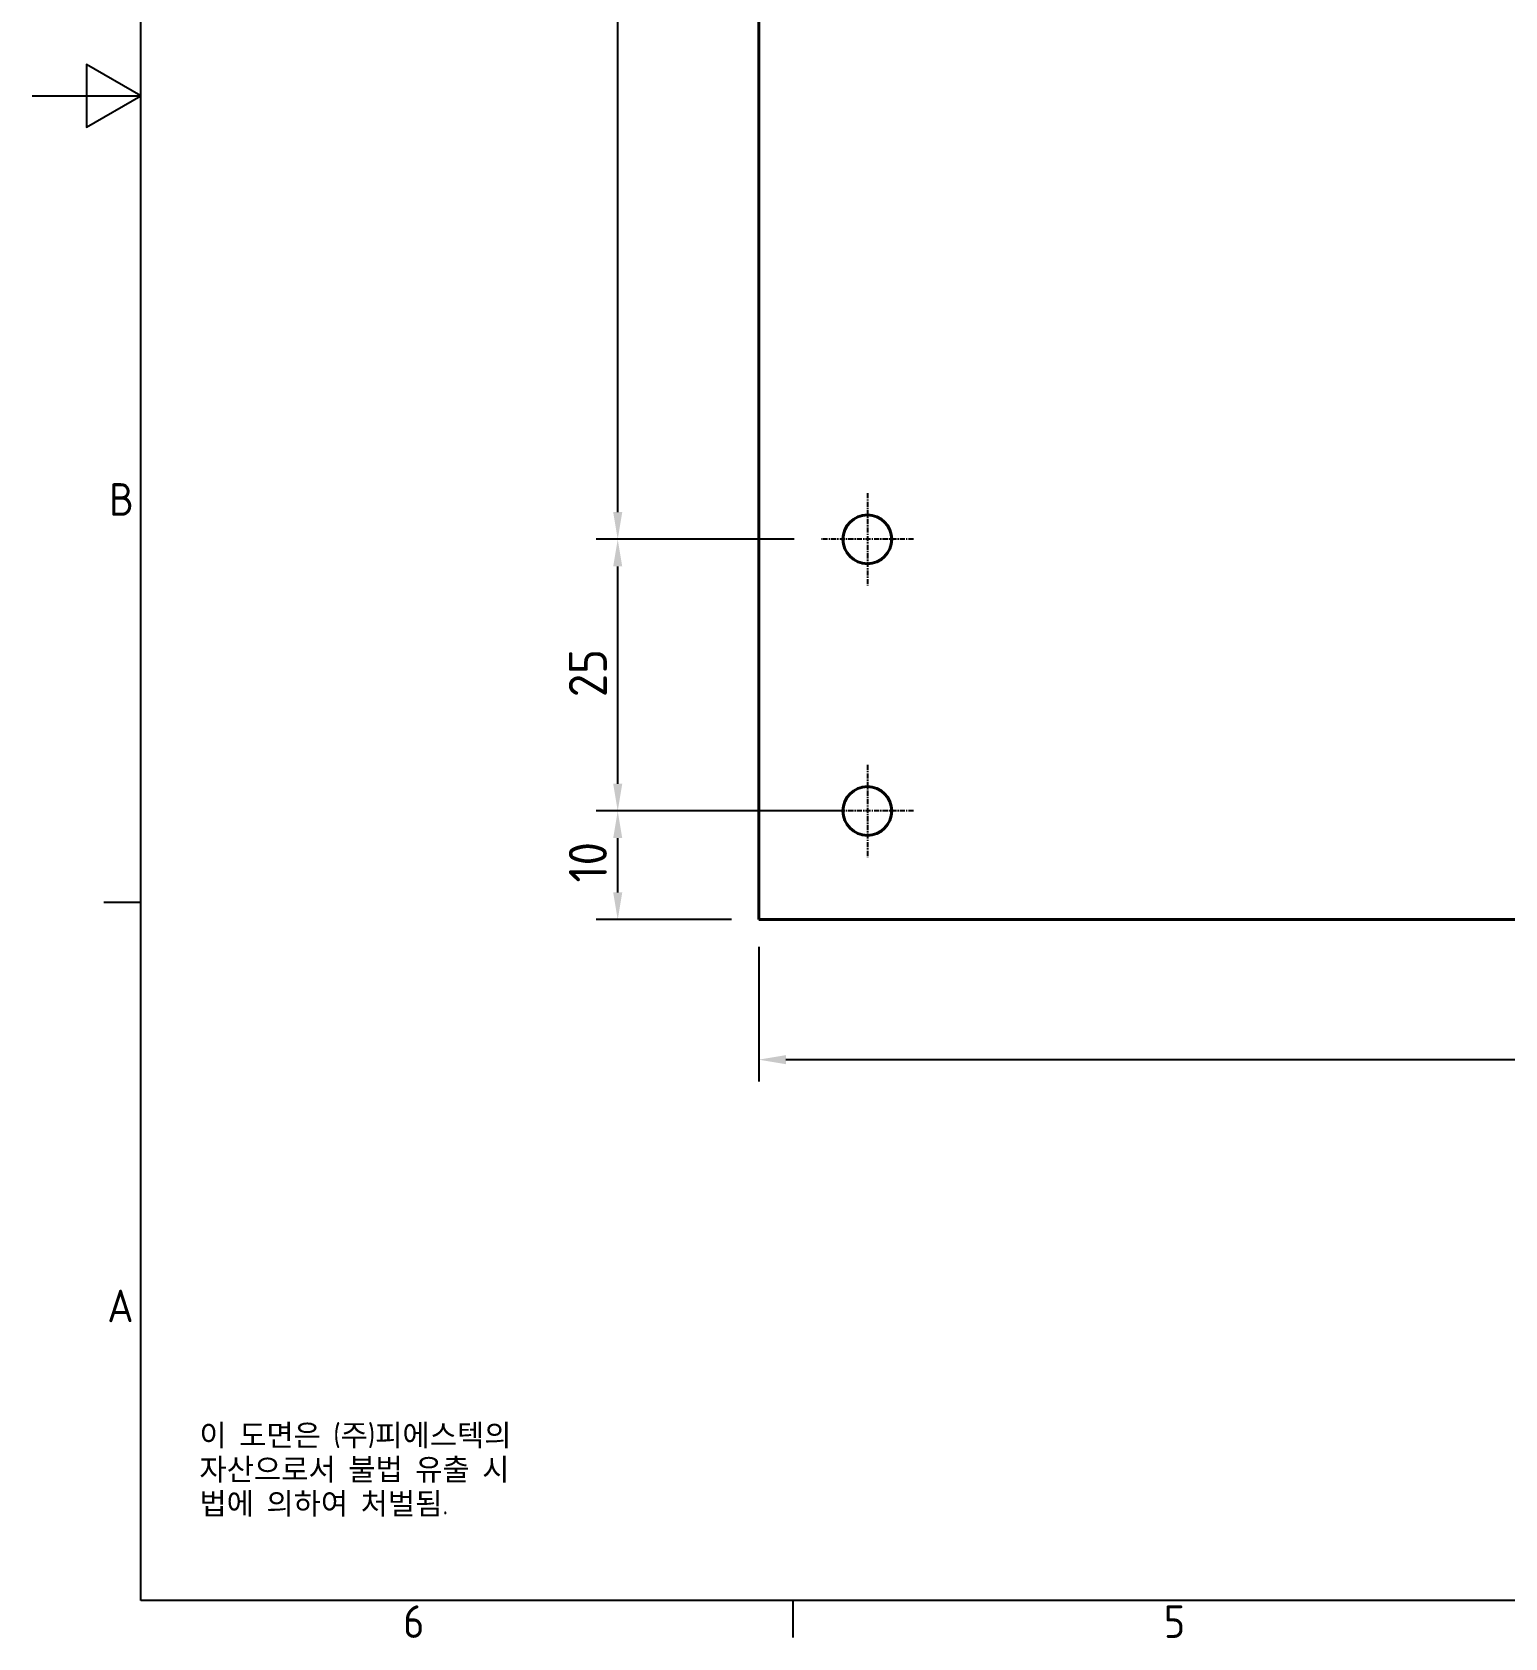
# Model space of a CAD drawing. Header units: millimetres. Extents: x 0 to 420, y 0 to 297.
# Drawn here: x 0 to 135.5, y 6.6 to 154.4 of the extents above; entities that cross this region are included whole.
import ezdxf

# ---------------------------------------------------------------- set-up
doc = ezdxf.new("R2010")
doc.units = ezdxf.units.MM
doc.linetypes.add('CHAIN', pattern=[0.7087, 0.4724, -0.0591, 0.1181, -0.0591])
doc.layers.get('0').update_dxf_attribs({"color": 3, "lineweight": 25, "true_color": 0x00ff00})
for name, color, linetype, lineweight, true_color in [('가시적인 것(ISO)', 3, 'Continuous', 40, 0x00ff00), ('기호(ISO)', 5, 'Continuous', 25, 0x0000ff), ('중심 표식(ISO)', 1, 'Continuous', 25, 0xff0000), ('치수(ISO)', 2, 'Continuous', 25, 0xffff00)]:
    doc.layers.add(name, color=color, linetype=linetype, lineweight=lineweight, true_color=true_color)
doc.layers.add('경계(ISO)', color=7, linetype='Continuous', lineweight=25)
doc.styles.add('문자 텍스트_PSTEK_POSCO', font='isocp.shx')
doc.styles.add('치수 텍스트_PSTEK_POSCO', font='isocp.shx')
doc.dimstyles.new('치수_PSTEK_POSCO', dxfattribs={"dimtxt": 3.5, "dimasz": 2.5, "dimexe": 2, "dimexo": 2.5, "dimgap": 1, "dimtad": 1, "dimrnd": 1e-08, "dimdsep": 46, "dimtxsty": '치수 텍스트_PSTEK_POSCO', "dimcen": 0.09, "dimdle": 10, "dimclrd": 7, "dimclre": 7, "dimclrt": 2, "dimadec": 1, "dimazin": 2, "dimtfac": 1, "dimtmove": 0, "dimatfit": 3, "dimfxl": 1, "dimtolj": 1, "dimlwd": -1, "dimlwe": -1, "dimarcsym": 0})

# ---------------------------------------------------------------- blocks, each defined once
blk = doc.blocks.new('경계 Default Border')
at = {"layer": '경계(ISO)'}
for p, q in [((10, 74.25000190734863), (6.599999666213989, 74.25000190734863)), ((70, 10), (70, 6.599999666213989))]:
    blk.add_line(p, q, dxfattribs=at)
at = {"layer": '경계(ISO)', "flags": 128}
for points in [[(10, 10), (10, 287.0000076293945), (410, 287.0000076293945), (410, 10), (10, 10)], [(0, 148.5000038146973), (10, 148.5000038146973), (5, 151.3867473602295), (5, 145.6132507324219), (10, 148.5000038146973)]]:
    blk.add_lwpolyline(points, dxfattribs=at)
at = {"layer": '경계(ISO)', "color": 2, "true_color": 0xffff00, "char_height": 3.00000011920929, "attachment_point": 7, "style": '문자 텍스트_PSTEK_POSCO'}
for s, insert in [('B', (7.078270083685684, 109.8463944559917)), ('A', (6.914400698149937, 35.61784856929444)), ('6', (34.14453946055966, 6.57139439638704)), ('5', (104.1445394605597, 6.57139439638704))]:
    blk.add_mtext(s, dxfattribs=dict(at, insert=insert))
blk = doc.blocks.new('*D24')
at = {"layer": 'Defpoints', "color": 0, "transparency": 16777216}
for p in [(53.89192365226226, 217.6769779423462), (72.61228570736469, 217.6769779423461), (72.61228570736475, 107.6769779423462)]:
    blk.add_point(p, dxfattribs=at)
at = {"layer": '치수(ISO)', "color": 7, "transparency": 16777216}
for p, q in [((70.11228570736469, 217.6769779423461), (51.89192365226226, 217.6769779423462)), ((53.89192365226224, 110.1769779423462), (53.89192365226226, 215.1769779423462)), ((70.11228570736475, 107.6769779423462), (51.89192365226224, 107.6769779423462))]:
    blk.add_line(p, q, dxfattribs=at)
for points in [[(53.4752569855956, 215.1769779423462), (54.30859031892893, 215.1769779423462), (53.89192365226226, 217.6769779423462)], [(53.47525698559557, 110.1769779423462), (54.3085903189289, 110.1769779423462), (53.89192365226224, 107.6769779423462)]]:
    blk.add_solid(points, dxfattribs=at)
at = {"layer": '치수(ISO)', "color": 2, "transparency": 16777216, "insert": (51.14192365226222, 160.2355999895902), "char_height": 3.5, "attachment_point": 4, "rotation": 90, "style": '치수 텍스트_PSTEK_POSCO'}
blk.add_mtext('\\A1;110', dxfattribs=at)
blk = doc.blocks.new('*D25')
at = {"layer": 'Defpoints', "color": 0, "transparency": 16777216}
for p in [(53.89192365226224, 107.6769779423462), (72.61228570736475, 107.6769779423462), (76.86228570736469, 82.67697794234616)]:
    blk.add_point(p, dxfattribs=at)
at = {"layer": '치수(ISO)', "color": 7, "transparency": 16777216}
for p, q in [((70.11228570736475, 107.6769779423462), (51.89192365226224, 107.6769779423462)), ((53.89192365226224, 85.17697794234616), (53.89192365226224, 105.1769779423462)), ((74.36228570736469, 82.67697794234616), (51.89192365226224, 82.67697794234616))]:
    blk.add_line(p, q, dxfattribs=at)
for points in [[(53.47525698559557, 105.1769779423462), (54.3085903189289, 105.1769779423462), (53.89192365226224, 107.6769779423462)], [(53.47525698559557, 85.17697794234616), (54.3085903189289, 85.17697794234616), (53.89192365226224, 82.67697794234616)]]:
    blk.add_solid(points, dxfattribs=at)
at = {"layer": '치수(ISO)', "color": 2, "transparency": 16777216, "insert": (51.14157916407324, 93.14505159255293), "char_height": 3.5, "attachment_point": 4, "rotation": 90, "style": '치수 텍스트_PSTEK_POSCO'}
blk.add_mtext('\\A1;25', dxfattribs=at)
blk = doc.blocks.new('*D26')
at = {"layer": 'Defpoints', "color": 0, "transparency": 16777216}
for p in [(53.89192365226224, 82.67697794234616), (76.86228570736469, 82.67697794234616), (66.86228570736473, 72.67697794234618)]:
    blk.add_point(p, dxfattribs=at)
at = {"layer": '치수(ISO)', "color": 7, "transparency": 16777216}
for p, q in [((74.36228570736469, 82.67697794234616), (51.89192365226224, 82.67697794234616)), ((53.89192365226223, 75.17697794234618), (53.89192365226224, 80.17697794234616)), ((64.36228570736473, 72.67697794234618), (51.89192365226223, 72.67697794234618))]:
    blk.add_line(p, q, dxfattribs=at)
for points in [[(53.47525698559557, 80.17697794234616), (54.3085903189289, 80.17697794234616), (53.89192365226224, 82.67697794234616)], [(53.47525698559556, 75.17697794234618), (54.30859031892889, 75.17697794234618), (53.89192365226223, 72.67697794234618)]]:
    blk.add_solid(points, dxfattribs=at)
at = {"layer": '치수(ISO)', "color": 2, "transparency": 16777216, "insert": (51.14192365226222, 76.09059998959026), "char_height": 3.5, "attachment_point": 4, "rotation": 90, "style": '치수 텍스트_PSTEK_POSCO'}
blk.add_mtext('\\A1;10', dxfattribs=at)
blk = doc.blocks.new('*D30')
at = {"layer": 'Defpoints', "color": 0, "transparency": 16777216}
for p in [(66.86228570736473, 72.67697794234618), (266.8622857073648, 72.67697794234614), (266.8622857073648, 59.7875193044768)]:
    blk.add_point(p, dxfattribs=at)
at = {"layer": '치수(ISO)', "color": 7, "transparency": 16777216}
for p, q in [((66.86228570736473, 70.17697794234618), (66.86228570736473, 57.7875193044768)), ((266.8622857073648, 70.17697794234614), (266.8622857073648, 57.7875193044768)), ((69.36228570736473, 59.7875193044768), (264.3622857073648, 59.7875193044768))]:
    blk.add_line(p, q, dxfattribs=at)
for points in [[(69.36228570736473, 60.20418597114347), (69.36228570736473, 59.37085263781014), (66.86228570736473, 59.7875193044768)], [(264.3622857073648, 60.20418597114347), (264.3622857073648, 59.37085263781014), (266.8622857073648, 59.7875193044768)]]:
    blk.add_solid(points, dxfattribs=at)
at = {"layer": '치수(ISO)', "color": 2, "transparency": 16777216, "insert": (163.6664687782309, 62.53786379266578), "char_height": 3.5, "attachment_point": 4, "style": '치수 텍스트_PSTEK_POSCO'}
blk.add_mtext('\\A1;200', dxfattribs=at)

msp = doc.modelspace()

# ---------------------------------------------------------------- linework, layer by layer
at = {"layer": '가시적인 것(ISO)'}
for p, q in [((66.86228570736468, 252.6769779423461), (66.86228570736472, 72.67697794234614)), ((66.86228570736472, 72.67697794234616), (266.8622857073647, 72.67697794234613))]:
    msp.add_line(p, q, dxfattribs=at)
for centre in [(76.86228570736473, 107.6769779423461), (76.86228570736468, 82.67697794234614)]:
    msp.add_circle(centre, 2.25, dxfattribs=at)
at = {"layer": '중심 표식(ISO)', "linetype": 'CHAIN'}
for p, q in [((76.86228570736475, 111.9269779423462), (76.86228570736475, 103.4269779423462)), ((81.11228570736475, 107.6769779423462), (72.61228570736475, 107.6769779423462)), ((76.86228570736469, 86.92697794234617), (76.86228570736469, 78.42697794234616)), ((81.1122857073647, 82.67697794234616), (72.61228570736469, 82.67697794234616))]:
    msp.add_line(p, q, dxfattribs=at)

# ---------------------------------------------------------------- block references
msp.add_blockref('경계 Default Border', (0, 0))

# ---------------------------------------------------------------- texts
at = {"layer": '기호(ISO)', "color": 7, "insert": (15.39462540488438, 26.22827243992431), "char_height": 2.000000029802322, "width": 51.24013826054251, "attachment_point": 1, "line_spacing_factor": 0.9442214369773865, "style": '문자 텍스트_PSTEK_POSCO'}
msp.add_mtext('{이 도면은 (주)피에스텍의\\P자산으로서 불법 유출 시 \\P법에 의하여 처벌됨.}', dxfattribs=at)

# ---------------------------------------------------------------- dimensions: what is measured, and where the dimension line sits
at = {"layer": '치수(ISO)', "color": 7}
for base, p1, p2, angle, picture, middle in [((53.89192365226226, 217.6769779423462), (72.61228570736475, 107.6769779423462), (72.61228570736469, 217.6769779423461), 90, '*D24', (53.89192365226222, 162.6869779423461)), ((53.89192365226224, 107.6769779423462), (76.86228570736469, 82.67697794234616), (72.61228570736475, 107.6769779423462), 90, '*D25', (53.89192365226222, 95.18697794234618)), ((53.89192365226224, 82.67697794234616), (66.86228570736473, 72.67697794234618), (76.86228570736469, 82.67697794234616), 90, '*D26', (53.89192365226222, 77.66697794234616)), ((266.8622857073648, 59.7875193044768), (66.86228570736473, 72.67697794234618), (266.8622857073648, 72.67697794234614), 180, '*D30', (166.8622857073647, 59.7875193044768))]:
    dim = msp.add_linear_dim(base=base, p1=p1, p2=p2, angle=angle, dimstyle='치수_PSTEK_POSCO', override={"dimdec": 2, "dimtp": 0, "dimtm": -0, "dimtdec": 2, "dimtofl": 0, "dimatfit": 1}, dxfattribs=at)
    dim.commit()
    dim.dimension.update_dxf_attribs({"geometry": picture, "text_midpoint": middle, "dimtype": 160})

doc.saveas('drawing.dxf')
